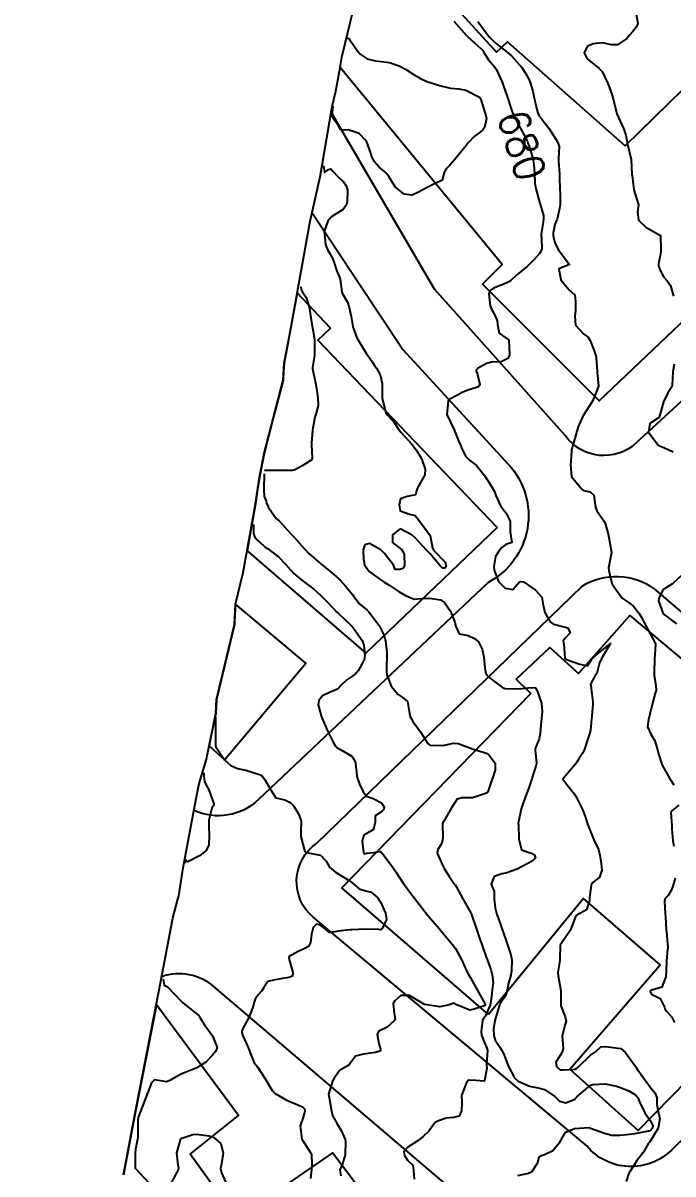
# Model space of a CAD drawing. Header units: metres. Extents: x 292545 to 299085, y 7450245 to 7463078.
# Drawn here: x 295991.8 to 296077.7, y 7457558.7 to 7457710.9 of the extents above; entities that cross this region are included whole.
import ezdxf
from ezdxf.enums import TextEntityAlignment as Align

# ---------------------------------------------------------------- set-up
doc = ezdxf.new("R2010")
doc.units = ezdxf.units.M
for name, color, linetype in [('Area', 45, 'Continuous'), ('Cotas', 45, 'Continuous'), ('Curvas de Nivel 1m', 11, 'Continuous'), ('Curvas de Nivel 5m', 15, 'Continuous'), ('Edificações', 30, 'Continuous'), ('Vias Primárias', 230, 'Continuous')]:
    doc.layers.add(name, color=color, linetype=linetype)
doc.styles.add('Style-STANDARD', font='STANDARD.shx')

msp = doc.modelspace()

# ---------------------------------------------------------------- linework, layer by layer
at = {"layer": 'Area'}
msp.add_polyline3d([(296005.03, 7457558.6, 684.27), (296006.52, 7457566.53, 691.1), (296009.99, 7457584.22, 693.61), (296011.57, 7457592.54, 684.65), (296012.23, 7457595.05, 684.71), (296012.35, 7457595.5, 684.68), (296012.94, 7457599.22, 684.9), (296014.64, 7457608.38, 684.89), (296015.03, 7457610.33, 685.53), (296015.96, 7457613.4, 689.9), (296017.25, 7457619.59, 690.22), (296017.35, 7457621.47, 690.54), (296019.7, 7457631.35, 689.99), (296019.85, 7457634.05, 683.59), (296020.87, 7457638.23, 683.63), (296022.45, 7457647.04, 681.89), (296023, 7457650.84, 684.96), (296023.63, 7457653.98, 685.49), (296026.13, 7457663.66, 685.58), (296026.29, 7457665.92, 685.18), (296027.02, 7457669.72, 685.61), (296029.72, 7457684.7, 680.98), (296031.02, 7457690.53, 681.07), (296031.91, 7457695.7, 681), (296032.63, 7457699.83, 685.27), (296033.09, 7457701.88, 685.25), (296033.7, 7457705.01, 684.89), (296033.91, 7457706.34, 685.1), (296035.42, 7457712.52, 686.54)], dxfattribs=at)
at = {"layer": 'Curvas de Nivel 1m', "flags": 128}
for points, elevation in [([(296072.71, 7457712.53), (296073.04, 7457710.82), (296072.86, 7457710.35), (296072.38, 7457709.77), (296071.95, 7457709.26), (296071.57, 7457708.84), (296070.35, 7457707.98), (296069.49, 7457707.99), (296068.36, 7457708.25), (296067.12, 7457708.13), (296066.35, 7457707.78), (296065.92, 7457706.91), (296066.33, 7457706.14), (296067.92, 7457704.88), (296068.31, 7457704.46), (296069.06, 7457702.87), (296069.53, 7457701.62), (296069.75, 7457700.87), (296070.24, 7457698.86), (296070.88, 7457697.51), (296071.19, 7457696.85), (296071.43, 7457696.05), (296071.65, 7457694.84), (296072.17, 7457692.83), (296072.26, 7457690.83), (296072.27, 7457690.71), (296072.51, 7457688.83), (296072.69, 7457688.25), (296073.1, 7457686.82), (296072.98, 7457685.93), (296073.11, 7457684.82), (296074.07, 7457683.89), (296076.05, 7457682.79), (296076.08, 7457680.83), (296076.09, 7457680.79), (296076.09, 7457680.73), (296076.03, 7457680.37), (296075.75, 7457679.05), (296075.78, 7457678.79), (296076, 7457678.15), (296076.48, 7457677.27), (296076.93, 7457676.78), (296077.37, 7457676.16), (296077.75, 7457674.76)], 678), ([(296051.88, 7457711.08), (296052.38, 7457710.4), (296053.39, 7457709.05), (296053.87, 7457708.56), (296054.35, 7457708.12), (296055.74, 7457707.03), (296056.08, 7457706.76), (296056.34, 7457706.53), (296057.68, 7457705.01), (296058.3, 7457704.04), (296058.65, 7457703.35), (296058.8, 7457702.99), (296059.15, 7457701.86), (296059.34, 7457700.98), (296059.62, 7457699.61), (296059.8, 7457698.98), (296059.94, 7457698.67), (296060.24, 7457698.28), (296061.26, 7457696.96), (296062.21, 7457695.54), (296062.52, 7457694.95), (296062.61, 7457694.53), (296062.53, 7457692.95), (296062.53, 7457692.59), (296062.66, 7457690.94), (296062.69, 7457690.4), (296062.72, 7457688.94), (296062.78, 7457688.28), (296062.77, 7457686.94), (296062.67, 7457686.37), (296062.36, 7457684.95), (296062.27, 7457684.76), (296062.07, 7457684.23), (296061.86, 7457683.15), (296061.83, 7457682.95), (296061.85, 7457682.75), (296062.04, 7457681.88), (296062.48, 7457680.95), (296064.01, 7457678.93), (296062.59, 7457678.36), (296062.83, 7457676.94), (296063.97, 7457675.62), (296064.69, 7457674.92), (296064.8, 7457674.08), (296064.79, 7457672.92), (296064.7, 7457672.14), (296064.79, 7457670.92), (296065.9, 7457669.74), (296066.41, 7457669.41), (296066.72, 7457668.9), (296067.25, 7457667.52), (296067.48, 7457666.89), (296067.54, 7457666.57), (296067.65, 7457664.88), (296067.66, 7457664.7), (296067.82, 7457662.88), (296067.26, 7457661.42), (296067.02, 7457660.89), (296065.77, 7457658.91), (296065.15, 7457657.51), (296064.97, 7457656.92), (296064.71, 7457655.94), (296064.39, 7457654.92), (296064.27, 7457654.37), (296064.19, 7457652.93), (296064.13, 7457652.49), (296064.26, 7457650.92), (296065.66, 7457649.19), (296065.84, 7457649.09), (296066.71, 7457648.89), (296067.2, 7457648.44), (296067.42, 7457646.88), (296067.63, 7457646.38), (296068.66, 7457644.87), (296069.1, 7457643.35), (296069.19, 7457642.86), (296069.55, 7457640.86), (296069.17, 7457638.87), (296069.18, 7457638.52), (296069.52, 7457637.16), (296069.59, 7457636.86), (296069.66, 7457636.71), (296070.96, 7457634.85), (296071.48, 7457634.48), (296072.44, 7457633.79), (296073.21, 7457632.81), (296073.46, 7457632.39), (296074.33, 7457630.8), (296075.32, 7457628.88), (296075.35, 7457628.79), (296075.35, 7457628.73), (296075.24, 7457626.79), (296075.18, 7457624.98), (296075.17, 7457624.79), (296075.17, 7457624.61), (296075.35, 7457623.62), (296075.45, 7457622.79), (296075.44, 7457622.69), (296075.34, 7457622.27), (296074.93, 7457620.8), (296074.61, 7457619.5), (296074.43, 7457618.8), (296074.32, 7457617.84), (296074.78, 7457616.8), (296075.26, 7457615.97), (296075.63, 7457614.79), (296075.75, 7457614.27), (296076.27, 7457612.78), (296077.21, 7457611.06), (296077.39, 7457610.77), (296077.79, 7457610.17)], 679), ([(296034.67, 7457708.83), (296034.76, 7457708.88), (296034.87, 7457708.8), (296035.01, 7457708.58), (296035.28, 7457708.2), (296035.91, 7457707.26), (296036.34, 7457706.74), (296037.24, 7457706.15), (296038.33, 7457705.86), (296039.83, 7457705.71), (296040.33, 7457705.63), (296041.5, 7457705.2), (296042.32, 7457704.76), (296043.45, 7457704.03), (296044.3, 7457703.52), (296045.15, 7457703.15), (296046.29, 7457702.79), (296046.79, 7457702.63), (296048.28, 7457702.26), (296049.36, 7457702.18), (296050.28, 7457702.01), (296052.08, 7457701.07), (296052.27, 7457700.77), (296052.82, 7457699.06), (296053.03, 7457698.27), (296052.76, 7457697.06), (296052.52, 7457696.77), (296052.22, 7457696.5), (296051.4, 7457695.89), (296050.65, 7457695.09), (296050.45, 7457694.84), (296050.19, 7457694.52), (296049.56, 7457693.72), (296049.06, 7457693.11), (296048.16, 7457692.07), (296047.68, 7457691.61), (296047.41, 7457691.13), (296047.17, 7457690.11), (296046.14, 7457689.63), (296045.2, 7457689.15), (296044.52, 7457688.78), (296044.12, 7457688.55), (296043.2, 7457688.1), (296042.12, 7457688.25), (296040.96, 7457689.2), (296040.15, 7457690.5), (296039.87, 7457690.94), (296039.6, 7457691.22), (296038.81, 7457691.88), (296038.17, 7457692.58), (296037.85, 7457693.24), (296037.75, 7457693.68), (296037.15, 7457695.25), (296036.21, 7457696.27), (296034.72, 7457696.77), (296034.22, 7457696.69), (296033.74, 7457696.81), (296033.44, 7457697.29), (296032.95, 7457698.02), (296032.76, 7457698.35), (296032.67, 7457698.59), (296032.66, 7457698.98), (296032.77, 7457699.89)], 681), ([(296031.49, 7457691.98), (296031.6, 7457691.13), (296032.15, 7457691.51), (296032.45, 7457691.6), (296032.73, 7457691.3), (296033.42, 7457690.56), (296034.14, 7457689.86), (296034.53, 7457689.28), (296034.63, 7457688.78), (296034.61, 7457687.27), (296034.52, 7457686.85), (296034.09, 7457686.23), (296032.57, 7457685.3), (296032.08, 7457684.79), (296031.57, 7457683.31), (296031.72, 7457681.63), (296031.81, 7457681.31), (296032.03, 7457680.83), (296032.61, 7457679.89), (296032.83, 7457679.3), (296033.22, 7457678.06), (296033.61, 7457677.29), (296033.7, 7457677), (296033.91, 7457675.29), (296033.96, 7457675.14), (296034.64, 7457673.97), (296034.85, 7457673.28), (296035.12, 7457672.07), (296035.28, 7457671.27), (296035.36, 7457670.72), (296035.89, 7457669.26), (296037.13, 7457667.25), (296037.85, 7457666.16), (296038.23, 7457665.62), (296038.49, 7457665.23), (296038.96, 7457664.35), (296039.25, 7457663.22), (296039.22, 7457661.81), (296039.22, 7457661.23), (296039.77, 7457659.22), (296040.75, 7457658.19), (296041.41, 7457657.2), (296041.75, 7457656.73), (296043.17, 7457655.18), (296043.72, 7457654.44), (296044.2, 7457653.66), (296044.49, 7457653.16), (296044.93, 7457651.9), (296044.86, 7457651.15), (296043.92, 7457649.43), (296043.81, 7457649.17), (296043.79, 7457649.03), (296043.65, 7457648.52), (296042.55, 7457648.28), (296041.64, 7457647.97), (296041.48, 7457647.19), (296041.62, 7457646.4), (296042.85, 7457645.94), (296043.61, 7457645.76), (296044.06, 7457645.17), (296045.58, 7457643.15), (296045.89, 7457641.47), (296046.06, 7457641.14), (296047.54, 7457639.61), (296047.69, 7457639.12), (296047.65, 7457639), (296047.53, 7457638.81), (296047.21, 7457638.8), (296046.92, 7457639.13), (296045.56, 7457640.69), (296045.12, 7457641.15), (296043.58, 7457642.8), (296043.22, 7457643.17), (296041.59, 7457644.02), (296040.6, 7457643.2), (296040.59, 7457642.22), (296041.57, 7457641.45), (296041.87, 7457641.19), (296042.12, 7457640.62), (296042.2, 7457639.18), (296041.96, 7457638.75), (296041.53, 7457638.65), (296040.97, 7457638.64), (296040.73, 7457639.2), (296039.56, 7457640.77), (296039.05, 7457641.23), (296037.57, 7457642.06), (296036.94, 7457641.88), (296036.71, 7457641.25), (296036.78, 7457640.02), (296036.91, 7457639.25), (296037.52, 7457638.38), (296039.11, 7457637.22), (296039.51, 7457636.97), (296040.17, 7457636.55), (296041.49, 7457635.69), (296042.31, 7457635.18), (296043.48, 7457634.73), (296043.88, 7457634.76), (296045.48, 7457634.85), (296046.96, 7457634.61), (296047.47, 7457634.27), (296048.25, 7457633.11), (296048.81, 7457631.75), (296048.98, 7457631.1), (296049.43, 7457630.15), (296050.62, 7457629.89), (296051.42, 7457629.51), (296051.95, 7457629.07), (296052.45, 7457628.11), (296052.67, 7457627.06), (296052.79, 7457625.64), (296052.88, 7457625.06), (296053.03, 7457624.72), (296053.36, 7457624.37), (296055.16, 7457623.03), (296055.34, 7457622.93), (296055.48, 7457622.89), (296057.34, 7457622.84), (296058.52, 7457622.99), (296059.34, 7457623.05), (296059.49, 7457622.98), (296059.71, 7457622.61), (296060.31, 7457620.97), (296060.4, 7457619.88), (296060.31, 7457618.97), (296060.21, 7457618.04), (296060.12, 7457616.97), (296059.98, 7457616.26), (296059.46, 7457614.98), (296059.45, 7457614.78), (296059.63, 7457612.98), (296059.55, 7457612.64), (296059.21, 7457611.58), (296059.04, 7457610.98), (296058.56, 7457609.62), (296058.33, 7457608.99), (296057.84, 7457607.68), (296057.62, 7457607), (296057.21, 7457605.08), (296057.21, 7457605.01), (296057.24, 7457604.9), (296057.32, 7457603.01), (296057.66, 7457601.58), (296059.08, 7457601.11), (296059.31, 7457600.98), (296059.51, 7457600.54), (296059.07, 7457600.08), (296057.06, 7457599.01), (296055.59, 7457598.49), (296055.05, 7457598.42), (296054.02, 7457598.07), (296053.63, 7457597.05), (296054.02, 7457596.05), (296054.06, 7457595.04), (296054.15, 7457593.89), (296054.41, 7457593.04), (296054.55, 7457592.61), (296054.97, 7457591.43), (296055.1, 7457591.03), (296055.18, 7457590.81), (296055.79, 7457589.02), (296056.24, 7457587.7), (296056.36, 7457587.02), (296056.32, 7457585.59), (296056.23, 7457585.02), (296055.94, 7457583.97), (296055.76, 7457583.02), (296055.56, 7457582.32), (296054.85, 7457581.26), (296054.77, 7457581.1), (296054.75, 7457581.03), (296054.71, 7457580.9), (296054.11, 7457579.04), (296053.95, 7457577.9), (296053.99, 7457577.04), (296054.18, 7457576.43), (296054.78, 7457575.51), (296055.09, 7457575.03), (296055.35, 7457574.44), (296055.88, 7457573.02), (296056.73, 7457571.45), (296057.2, 7457571.01), (296058.72, 7457570.32), (296059.87, 7457570.13), (296060.71, 7457569.91), (296062.04, 7457568.95), (296062.69, 7457568.36), (296063.5, 7457568.12), (296064.7, 7457568.62), (296064.84, 7457568.78), (296064.95, 7457568.92), (296066.72, 7457570.43), (296067.04, 7457570.57), (296068.72, 7457570.65), (296070.22, 7457570.35), (296070.72, 7457570.17), (296071.82, 7457569.72), (296072.71, 7457569.2), (296073.01, 7457568.82), (296073.25, 7457568.25), (296073.97, 7457566.81), (296074.66, 7457565.82), (296075.03, 7457565.16), (296074.99, 7457564.79), (296074.65, 7457564.44), (296073.31, 7457564.15), (296072.65, 7457564.05), (296071.57, 7457563.9), (296070.64, 7457563.81), (296069.61, 7457563.82), (296068.64, 7457564.06), (296066.79, 7457564.75), (296066.65, 7457564.82), (296066.59, 7457564.83), (296064.65, 7457564.69), (296063.39, 7457564.19), (296062.66, 7457562.94), (296062.66, 7457562.91), (296062.63, 7457562.79), (296061.78, 7457561.78), (296060.61, 7457561.22), (296060.4, 7457561.17), (296059.95, 7457560.97), (296059.73, 7457560.11), (296058.98, 7457558.98), (296058.58, 7457558.81), (296057.11, 7457558.47)], 681), ([(296028.5, 7457676.01), (296028.54, 7457675.63), (296028.64, 7457675.36), (296028.85, 7457675.13), (296029.18, 7457674.57), (296029.58, 7457673.34), (296029.91, 7457671.33), (296030.26, 7457669.33), (296030.28, 7457668.93), (296030.29, 7457667.33), (296030.28, 7457666.91), (296030.03, 7457665.33), (296030.03, 7457665.14), (296030.42, 7457663.32), (296030.54, 7457662.59), (296030.74, 7457661.32), (296030.79, 7457660.31), (296030.52, 7457659.32), (296030.34, 7457658.75), (296030.07, 7457657.33), (296030.03, 7457657.04), (296029.91, 7457655.33), (296029.91, 7457655.14), (296029.97, 7457653.33), (296029.88, 7457653.15), (296029.7, 7457653.01), (296028.73, 7457652.38), (296027.69, 7457651.82), (296027.32, 7457651.73), (296025.69, 7457651.7), (296023.98, 7457651.7), (296023.68, 7457651.72)], 682), ([(296077.85, 7457665.77), (296077.68, 7457664.76), (296077.58, 7457663), (296077.51, 7457662.76), (296077.01, 7457661.98), (296076.42, 7457660.78), (296075.89, 7457658.9), (296075.88, 7457658.79), (296075.85, 7457658.71), (296075.77, 7457658.67), (296074.61, 7457657.95), (296074.42, 7457656.8), (296075.73, 7457655.07), (296075.9, 7457654.97), (296076.45, 7457654.78), (296077.72, 7457654.18)], 678), ([(296023.65, 7457651.28), (296023.61, 7457649.23), (296023.64, 7457648.27), (296023.88, 7457647.65), (296023.95, 7457647.41), (296024.19, 7457646.84), (296025.22, 7457645.39), (296025.42, 7457645.21), (296025.6, 7457645.05), (296027.16, 7457643.36), (296027.58, 7457642.91), (296028.97, 7457641.35), (296029.55, 7457640.73), (296031.18, 7457639.32), (296031.39, 7457639.17), (296031.53, 7457639.07), (296032.82, 7457638), (296033.51, 7457637.41), (296033.58, 7457637.35), (296033.63, 7457637.29), (296034.37, 7457636.41), (296035.34, 7457635.27), (296035.48, 7457635.07), (296036.26, 7457634.05), (296037.23, 7457633.24), (296037.36, 7457633.14), (296037.46, 7457633.03), (296038.82, 7457631.23), (296039.43, 7457630.1), (296039.66, 7457629.22), (296039.83, 7457627.65), (296039.86, 7457627.21), (296039.81, 7457625.65), (296039.81, 7457625.21), (296039.87, 7457624.71), (296040.4, 7457623.21), (296041.33, 7457622.11), (296041.89, 7457621.75), (296042.59, 7457621.18), (296042.86, 7457619.61), (296042.95, 7457619.18), (296043.05, 7457618.93), (296043.29, 7457618.52), (296044.29, 7457617.16), (296045.26, 7457615.64), (296045.54, 7457615.43), (296047.26, 7457615.39), (296048.68, 7457615.68), (296049.26, 7457615.65), (296050.69, 7457615.09), (296051.25, 7457614.88), (296051.5, 7457614.82), (296053.24, 7457614.27), (296054.16, 7457613.04), (296054.16, 7457612.09), (296053.82, 7457611.04), (296053.66, 7457610.58), (296053.18, 7457609.24), (296053.11, 7457609.12), (296053.02, 7457609.05), (296051.17, 7457608.43), (296049.79, 7457608.47), (296049.16, 7457608.26), (296048.39, 7457607.11), (296047.37, 7457605.36), (296047.24, 7457605.13), (296047.23, 7457605.03), (296047.26, 7457603.13), (296047.1, 7457602.45), (296046.59, 7457601.63), (296046.51, 7457601.14), (296047.07, 7457599.88), (296047.31, 7457599.37), (296047.43, 7457599.12), (296048.05, 7457598.12), (296048.77, 7457597.1), (296048.88, 7457596.95), (296049.03, 7457596.72), (296049.91, 7457595.09), (296050.98, 7457593.14), (296051.01, 7457593.08), (296051.03, 7457593.03), (296051.71, 7457591.07), (296052.11, 7457589.91), (296052.4, 7457589.07), (296052.92, 7457587.54), (296053.1, 7457587.06), (296053.59, 7457585.74), (296053.77, 7457585.05), (296053.9, 7457584.06), (296053.79, 7457583.05), (296053.7, 7457582.21), (296053.52, 7457581.05), (296052.83, 7457579.53), (296052.61, 7457579.28), (296052.48, 7457579.06), (296052.33, 7457577.54), (296052.36, 7457577.06), (296052.78, 7457576.05), (296053.09, 7457575.37), (296053.15, 7457575.05), (296053.01, 7457573.31), (296053.03, 7457573.06), (296053.09, 7457572.71), (296052.77, 7457571.06), (296052.72, 7457571.01), (296051.63, 7457571.07), (296050.72, 7457571.14), (296050.67, 7457571.13), (296050.61, 7457571.08), (296050.32, 7457570.69), (296049.73, 7457569.09), (296049.77, 7457568.17), (296049.72, 7457567.09), (296049.39, 7457566.38), (296048.67, 7457566.21), (296047.69, 7457566.1), (296046.66, 7457565.75), (296046.26, 7457565.53), (296045.92, 7457565.14), (296045.38, 7457564.41), (296044.64, 7457563.69), (296043.98, 7457563.16), (296042.62, 7457562.27), (296042.08, 7457561.72), (296042.17, 7457561.18), (296042.6, 7457560.56), (296043.3, 7457559.88), (296043.38, 7457559.17), (296043.47, 7457558.06)], 682), ([(296022.23, 7457644.58), (296022.22, 7457643.93), (296022.24, 7457643.39), (296022.36, 7457642.99), (296022.7, 7457642.55), (296023.57, 7457641.75), (296023.76, 7457641.6), (296024.09, 7457641.4), (296025.55, 7457640.27), (296026.4, 7457639.37), (296027.52, 7457638.17), (296028.45, 7457637.35), (296029.5, 7457636.55), (296030.19, 7457636.02), (296031.01, 7457635.32), (296031.49, 7457634.86), (296032.97, 7457633.29), (296033.21, 7457633.04), (296033.46, 7457632.81), (296035.09, 7457631.27), (296035.44, 7457630.89), (296036.58, 7457629.25), (296036.81, 7457628.65), (296036.95, 7457627.25), (296036.84, 7457626.7), (296036.05, 7457625.26), (296035.75, 7457624.89), (296035.36, 7457624.56), (296034.56, 7457624.07), (296033.75, 7457623.29), (296033.57, 7457623.06), (296033.34, 7457622.81), (296032.25, 7457622.39), (296031.33, 7457621.94), (296030.88, 7457621.32), (296030.76, 7457620.76), (296031.15, 7457619.31), (296031.3, 7457618.94), (296031.99, 7457617.3), (296032.75, 7457615.81), (296033.07, 7457615.29), (296033.25, 7457615.11), (296033.63, 7457614.9), (296035.23, 7457613.98), (296035.68, 7457613.26), (296035.82, 7457611.87), (296035.88, 7457611.26), (296036.22, 7457610.28), (296036.72, 7457609.25), (296037.17, 7457608.69), (296038.04, 7457608.36), (296039.16, 7457607.77), (296039.48, 7457607.22), (296039.47, 7457606.9), (296039.15, 7457606.61), (296038.3, 7457606.07), (296038.32, 7457605.23), (296038.09, 7457604.26), (296037.11, 7457603.7), (296036.83, 7457603.53), (296036.71, 7457603.25), (296036.59, 7457602.74), (296036.77, 7457601.24), (296036.88, 7457601.04), (296037.08, 7457601.09), (296037.2, 7457601.12), (296038.1, 7457601.23), (296038.96, 7457601.34), (296039.08, 7457601.28), (296039.14, 7457601.22), (296039.39, 7457600.9), (296040.68, 7457599.2), (296041.05, 7457598.65), (296042.03, 7457597.18), (296042.45, 7457596.6), (296043.02, 7457595.81), (296043.5, 7457595.17), (296044.99, 7457593.24), (296045.06, 7457593.15), (296045.63, 7457592.49), (296046.82, 7457591.13), (296046.96, 7457590.96), (296047.78, 7457589.95), (296048.5, 7457589.11), (296048.93, 7457588.52), (296049.7, 7457587.09), (296050.39, 7457585.6), (296050.65, 7457585.08), (296050.89, 7457584.65), (296051.77, 7457583.07), (296052.84, 7457581.17), (296052.86, 7457581.06), (296052.84, 7457581.02), (296051.39, 7457580.53), (296050.84, 7457580.39), (296049.1, 7457581.1), (296048.85, 7457581.25), (296048.66, 7457581.29), (296048.12, 7457581.11), (296046.84, 7457580.84), (296044.84, 7457581.15), (296042.86, 7457582.31), (296041.71, 7457582.34), (296040.85, 7457581.58), (296040.71, 7457581.34), (296040.69, 7457581.2), (296040.83, 7457579.98), (296040.95, 7457579.2), (296040.92, 7457579.1), (296040.82, 7457578.96), (296039.88, 7457578.14), (296038.81, 7457577.61), (296038.57, 7457577.22), (296038.78, 7457575.98), (296039.01, 7457575.22), (296038.99, 7457575), (296038.77, 7457574.91), (296038.32, 7457574.78), (296036.77, 7457574.55), (296035.7, 7457574.32), (296034.97, 7457573.27), (296034.87, 7457573.15), (296034.75, 7457573.07), (296033.59, 7457572.43), (296032.83, 7457571.29), (296032.79, 7457571.22), (296032.72, 7457571.12), (296032.15, 7457569.3), (296032.23, 7457568.83), (296032.5, 7457567.3), (296032.67, 7457566.45), (296033.31, 7457565.29), (296033.83, 7457564.47), (296034.35, 7457563.27), (296034.39, 7457563.04), (296034.34, 7457561.27), (296033.93, 7457559.95), (296033.65, 7457559.28), (296033.77, 7457558.48)], 683), ([(296079.53, 7457638.48), (296077.65, 7457636.77), (296077.57, 7457636.71), (296077.51, 7457636.68), (296076.33, 7457635.95), (296075.79, 7457634.79), (296075.77, 7457634.5), (296076.37, 7457632.78), (296077.45, 7457631.97), (296078.13, 7457631.45)], 678), ([(296017.22, 7457619.11), (296017.21, 7457617.24), (296017.22, 7457615.38), (296017.25, 7457615.19), (296018.38, 7457613.47), (296019.22, 7457612.71), (296020.12, 7457612.35), (296021.21, 7457612.09), (296023.13, 7457611.48), (296023.2, 7457611.46), (296023.31, 7457611.41), (296023.69, 7457610.92), (296024.54, 7457609.4), (296025.17, 7457608.47), (296026.36, 7457608.18), (296027.16, 7457607.77), (296027.56, 7457607.36), (296028.22, 7457606.27), (296028.52, 7457605.35), (296028.48, 7457603.98), (296028.49, 7457603.35), (296028.96, 7457601.47), (296029.01, 7457601.34), (296029.08, 7457601.26), (296029.19, 7457601.23), (296031.08, 7457600.89), (296031.84, 7457600.07), (296032.27, 7457599.3), (296033.05, 7457598.63), (296034.67, 7457597.64), (296035.04, 7457597.42), (296035.24, 7457597.27), (296036.2, 7457596.43), (296037.02, 7457596.16), (296037.76, 7457595.98), (296038.65, 7457595.23), (296038.8, 7457595.02), (296039.01, 7457594.7), (296039.68, 7457593.21), (296039.81, 7457592.38), (296039.28, 7457591.22), (296039.14, 7457591.04), (296038.96, 7457591.01), (296038.77, 7457591.03), (296036.96, 7457591.08), (296035.2, 7457591.02), (296034.96, 7457591), (296033.4, 7457590.84), (296032.96, 7457590.74), (296032.29, 7457590.63), (296031.47, 7457591.31), (296030.97, 7457591.67), (296030.56, 7457591.73), (296030.13, 7457591.33), (296029.88, 7457590.41), (296029.77, 7457589.33), (296029.49, 7457588.78), (296028.93, 7457588.47), (296028.12, 7457588.15), (296026.92, 7457587.47), (296026.88, 7457587.36), (296026.92, 7457587.08), (296027.43, 7457585.35), (296027.38, 7457584.87), (296026.89, 7457584.71), (296026.07, 7457584.56), (296024.88, 7457584.37), (296024.11, 7457584.17), (296023.57, 7457583.4), (296023.32, 7457582.95), (296022.86, 7457582.43), (296022.45, 7457581.82), (296022.3, 7457581.42), (296022.08, 7457580.67), (296021.6, 7457579.43), (296020.81, 7457577.95), (296020.66, 7457577.59), (296020.66, 7457577.44), (296020.8, 7457577.01), (296021.52, 7457575.43), (296021.87, 7457574.53), (296022.31, 7457573.42), (296022.51, 7457573.17), (296022.75, 7457572.89), (296023.73, 7457571.4), (296024.71, 7457569.76), (296025.1, 7457569.39), (296026.69, 7457568.46), (296027.45, 7457568.12), (296028.69, 7457567.61), (296028.98, 7457567.34), (296028.99, 7457567.02), (296028.66, 7457565.82), (296028.53, 7457565.47), (296028.46, 7457565.34), (296028.38, 7457565.08), (296028.63, 7457563.34), (296029.9, 7457561.33), (296029.94, 7457559.98), (296029.89, 7457559.33), (296029.75, 7457558.15)], 684), ([(296078.44, 7457607.47), (296077.55, 7457606.77), (296077.39, 7457606.53), (296077.53, 7457604.77), (296077.53, 7457604.36), (296077.64, 7457602.76), (296077.79, 7457602.07)], 679), ([(296077.95, 7457597.85), (296077.65, 7457596.76), (296077.5, 7457596.29), (296077.02, 7457595.56), (296076.66, 7457595.13), (296076.57, 7457594.77), (296076.65, 7457593.11), (296076.67, 7457592.77), (296076.79, 7457590.94), (296076.81, 7457590.77), (296076.95, 7457589.17), (296076.99, 7457588.77), (296076.99, 7457588.72), (296076.93, 7457587.98), (296076.84, 7457586.84), (296076.84, 7457586.77), (296076.84, 7457586.7), (296076.75, 7457584.77), (296076.22, 7457583.43), (296074.87, 7457583.04), (296074.69, 7457582.98), (296074.66, 7457582.8), (296074.86, 7457582.5), (296076, 7457581.93), (296076.54, 7457580.77), (296076.61, 7457580.54), (296076.84, 7457580.24), (296077.54, 7457579.47), (296077.88, 7457578.76)], 679)]:
    msp.add_lwpolyline(points, dxfattribs=dict(at, elevation=elevation))
at = {"layer": 'Curvas de Nivel 5m', "flags": 128}
for points, elevation in [([(296048.72, 7457711.12), (296050.37, 7457709.24), (296050.51, 7457709.09), (296052.35, 7457707.41), (296052.52, 7457707.24), (296052.65, 7457707.07), (296053.27, 7457705.99), (296054.12, 7457705.05), (296054.32, 7457704.79), (296055.08, 7457703.04), (296055.42, 7457702.17), (296055.81, 7457701.03), (296056.25, 7457699.65), (296056.48, 7457699.02), (296056.67, 7457698.58), (296057.49, 7457697.01), (296058.21, 7457695.65), (296058.43, 7457695.22), (296058.51, 7457695), (296058.66, 7457694.53), (296059.13, 7457692.99), (296059.3, 7457692.11), (296059.35, 7457690.99), (296059.4, 7457689.72), (296059.54, 7457688.99), (296060.08, 7457687.01), (296060.08, 7457686.98), (296060.1, 7457686.92), (296060.56, 7457685.44), (296060.58, 7457684.97), (296060.51, 7457684.54), (296060.26, 7457682.98), (296060.34, 7457681.28), (296060.32, 7457680.98), (296060.03, 7457680.39), (296059.37, 7457679.64), (296058.69, 7457678.99), (296058.34, 7457678.66), (296058, 7457678.37), (296057.25, 7457677.75), (296056.44, 7457677.02), (296056.2, 7457676.8), (296055.98, 7457676.66), (296055.32, 7457676.37), (296053.97, 7457675.83), (296053.51, 7457675.51), (296053.33, 7457675.06), (296053.53, 7457673.47), (296053.67, 7457673.05), (296053.94, 7457672.61), (296054.45, 7457671.57), (296054.5, 7457671.04), (296054.72, 7457669.86), (296055.89, 7457669.05), (296055.93, 7457669.02), (296055.97, 7457668.95), (296056.06, 7457667.02), (296055.86, 7457666.52), (296054.88, 7457666.06), (296053.85, 7457666.1), (296053.03, 7457665.88), (296051.84, 7457665.22), (296051.7, 7457665.07), (296051.65, 7457664.88), (296051.84, 7457664.39), (296052.14, 7457663.07), (296052.02, 7457662.87), (296051.82, 7457662.74), (296050.56, 7457662.34), (296049.81, 7457662.03), (296049.2, 7457661.7), (296048.1, 7457661.12), (296047.96, 7457660.94), (296047.77, 7457659.12), (296048.73, 7457657.11), (296049.42, 7457655.41), (296049.57, 7457655.1), (296049.72, 7457654.7), (296050.23, 7457653.62), (296050.77, 7457653.08), (296051.69, 7457652.36), (296052.75, 7457651.06), (296053.66, 7457649.68), (296054.03, 7457649.05), (296054.28, 7457648.41), (296054.89, 7457647.04), (296055.62, 7457646.1), (296056.14, 7457645.02), (296056.17, 7457643.6), (296056.22, 7457643.02), (296056.39, 7457642.2), (296055.57, 7457641.92), (296055.07, 7457641.52), (296054.67, 7457641.04), (296054.23, 7457640.36), (296053.98, 7457639.05), (296054.03, 7457638.54), (296054.6, 7457637.04), (296055.5, 7457636.15), (296056.5, 7457636.01), (296057.38, 7457637), (296057.51, 7457637.06), (296057.9, 7457637), (296059.5, 7457635.91), (296060.32, 7457634.97), (296060.5, 7457633.94), (296060.73, 7457632.97), (296061.45, 7457631.71), (296061.89, 7457631.39), (296063.44, 7457631.01), (296063.77, 7457630.93), (296064.09, 7457630.26), (296063.42, 7457629.55), (296063.16, 7457629.2), (296063.2, 7457628.93), (296063.23, 7457628.76), (296063.36, 7457626.93), (296063.39, 7457626.87), (296063.58, 7457626.74), (296065.38, 7457626.11), (296066.36, 7457625.92), (296067, 7457626.89), (296067.19, 7457627.1), (296067.4, 7457627.24), (296069.41, 7457628.86), (296068.22, 7457626.88), (296067.97, 7457626.3), (296067.6, 7457624.89), (296067.36, 7457624.55), (296066.77, 7457623.47), (296066.86, 7457622.89), (296067.08, 7457621.13), (296067.08, 7457620.89), (296066.96, 7457619.23), (296066.92, 7457618.89), (296066.76, 7457617.41), (296066.65, 7457616.9), (296066.3, 7457615.86), (296065.96, 7457614.9), (296065.74, 7457614.41), (296065.23, 7457613.62), (296064.97, 7457613.17), (296064.8, 7457612.92), (296063.2, 7457611.06), (296063.15, 7457611), (296063.13, 7457610.94), (296063.2, 7457610.78), (296064.65, 7457608.92), (296064.86, 7457608.6), (296065.16, 7457608.05), (296065.73, 7457606.9), (296066.07, 7457605.98), (296066.44, 7457604.9), (296067.11, 7457603.11), (296067.2, 7457602.89), (296067.81, 7457601.6), (296068.01, 7457600.88), (296068.2, 7457599.75), (296068.27, 7457598.88), (296067.95, 7457597.97), (296067.04, 7457597.2), (296066.89, 7457597.03), (296066.86, 7457596.89), (296066.63, 7457595.28), (296066.62, 7457594.89), (296066.26, 7457593.63), (296064.98, 7457592.96), (296064.95, 7457592.95), (296064.91, 7457592.91), (296064.77, 7457592.7), (296064.09, 7457590.92), (296062.95, 7457589.22), (296062.82, 7457589.07), (296062.75, 7457588.94), (296062.71, 7457587.15), (296062.7, 7457586.94), (296062.47, 7457585.37), (296062.49, 7457584.94), (296062.87, 7457582.94), (296062.84, 7457580.94), (296063.41, 7457579.52), (296063.56, 7457578.93), (296063.37, 7457578.38), (296063.02, 7457576.94), (296063.14, 7457575.3), (296063.07, 7457574.94), (296062.77, 7457574.41), (296062.18, 7457573.52), (296062.26, 7457572.94), (296062.75, 7457572.5), (296063.18, 7457572.5), (296064.75, 7457572.58), (296064.97, 7457572.7), (296065.18, 7457572.91), (296066.77, 7457574.42), (296067.04, 7457574.61), (296067.45, 7457574.88), (296068.12, 7457575.54), (296068.78, 7457575.58), (296069.42, 7457575.51), (296070.78, 7457575.3), (296071.37, 7457574.83), (296072.75, 7457572.9), (296072.81, 7457572.82), (296072.96, 7457572.6), (296074.25, 7457570.8), (296074.72, 7457570.18), (296075.31, 7457569.4), (296075.55, 7457568.79), (296075.56, 7457567.92), (296075.75, 7457566.78), (296075.93, 7457566.05), (296075.73, 7457564.78), (296074.63, 7457562.96), (296074.55, 7457562.88), (296074.45, 7457562.8), (296073.8, 7457561.62), (296073.17, 7457560.81), (296072.92, 7457560.49), (296072.59, 7457560), (296071.85, 7457558.83), (296071.47, 7457557.73)], 680), ([(296015.66, 7457611.77), (296015.66, 7457611.33), (296015.68, 7457610.95), (296015.76, 7457610.62), (296015.93, 7457610.23), (296016.31, 7457609.49), (296016.99, 7457607.65), (296016.98, 7457607.48), (296016.73, 7457607.07), (296016.3, 7457605.49), (296016.31, 7457604.68), (296016.38, 7457603.49), (296016.33, 7457602.25), (296015.97, 7457601.5), (296015.08, 7457600.8), (296013.55, 7457600), (296013.35, 7457600.09), (296013.29, 7457600.2), (296013.16, 7457599.88), (296013.13, 7457599.84)], 685), ([(296010.27, 7457584.5), (296010.41, 7457583.71), (296010.85, 7457583.48), (296010.87, 7457583.47), (296012.7, 7457581.53), (296012.84, 7457581.39), (296013.52, 7457580.83), (296014.83, 7457579.82), (296014.98, 7457579.67), (296015.09, 7457579.51), (296015.76, 7457578.45), (296016.47, 7457577.48), (296016.8, 7457577.01), (296017.43, 7457575.47), (296017.26, 7457574.98), (296016.76, 7457574.4), (296015.92, 7457573.49), (296014.75, 7457572.75), (296013.84, 7457572.42), (296012.74, 7457571.97), (296011.89, 7457571.54), (296011.18, 7457571.1), (296010.72, 7457570.92), (296009.13, 7457571.17), (296008.72, 7457570.78), (296007.04, 7457566.33), (296006.92, 7457565.85), (296006.91, 7457565.6), (296006.91, 7457565.35), (296006.92, 7457563.6), (296006.89, 7457563.34), (296006.62, 7457562), (296006.58, 7457561.47), (296006.57, 7457559.56), (296006.58, 7457559.52), (296008.38, 7457557.58)], 685), ([(296011.38, 7457557.55), (296012.3, 7457559.26), (296012.35, 7457559.53), (296012.25, 7457559.88), (296012.09, 7457561.54), (296012.63, 7457563.36), (296012.71, 7457563.46), (296012.88, 7457563.53), (296014.18, 7457563.97), (296014.64, 7457564.01), (296016.37, 7457563.76), (296016.63, 7457563.69), (296016.78, 7457563.63), (296017.07, 7457563.48), (296017.9, 7457562.75), (296018.21, 7457561.47), (296017.97, 7457560.09), (296017.88, 7457559.47), (296018, 7457558.89), (296018.56, 7457557.6)], 685)]:
    msp.add_lwpolyline(points, dxfattribs=dict(at, elevation=elevation))
at = {"layer": 'Edificações'}
for points, elevation in [([(296038.15, 7457724.83), (296054.33, 7457707.03), (296055.81, 7457708.37), (296071.35, 7457694.62), (296092.45, 7457715.3), (296085.62, 7457721.4), (296104.83, 7457740.04), (296129.06, 7457719.03), (296067.93, 7457660.92), (296052.51, 7457676.37), (296055.08, 7457678.94), (296033.7, 7457705.01), (296033.91, 7457706.34), (296034.66, 7457709.43), (296035.42, 7457712.52), (296035.49, 7457713.39), (296035.57, 7457714.27), (296036.55, 7457718.21), (296037.52, 7457722.14), (296038.15, 7457724.83)], 679.1), ([(296028.01, 7457675.21), (296026.29, 7457665.92), (296026.21, 7457664.79), (296026.13, 7457663.66), (296024.88, 7457658.82), (296023.63, 7457653.98), (296023.32, 7457652.41), (296023, 7457650.84), (296022.72, 7457648.94), (296022.45, 7457647.04), (296021.66, 7457642.64), (296021.38, 7457641.1), (296037.07, 7457627.57), (296054.43, 7457644.17), (296030.74, 7457668.94), (296032.4, 7457670.52)], 683.91), ([(296016.36, 7457615.32), (296018.41, 7457613.46), (296029.16, 7457626.24), (296019.85, 7457634.05), (296019.77, 7457632.7), (296019.71, 7457631.55), (296019.7, 7457631.35), (296017.35, 7457621.47), (296017.3, 7457620.53), (296017.25, 7457619.59), (296016.6, 7457616.5)], 690)]:
    msp.add_lwpolyline(points, close=True, dxfattribs=dict(at, elevation=elevation))
msp.add_lwpolyline([(296053.29, 7457579.8), (296033.9, 7457596.57), (296058.88, 7457622.24), (296056.93, 7457624.14), (296061.39, 7457628.32), (296065.2, 7457624.88), (296071.96, 7457632.54), (296093.53, 7457614.49), (296089.86, 7457610.81), (296091.73, 7457608.93), (296088.23, 7457605.22), (296100.75, 7457594.94), (296085.99, 7457577.65), (296073.06, 7457564.46), (296064.03, 7457572.57), (296075.98, 7457586.36), (296065.83, 7457595.16)], close=True, dxfattribs=at)
at = {"layer": 'Edificações', "elevation": 687.87}
msp.add_lwpolyline([(296038.35, 7457554), (296032.66, 7457561.52), (296020.02, 7457552.81), (296013.86, 7457561.37), (296020.26, 7457566.45), (296009.38, 7457581.11), (296006.52, 7457566.53), (296005.03, 7457558.6)], dxfattribs=at)
at = {"layer": 'Vias Primárias'}
for points, elevation in [([(296040.53, 7457739.46), (296067.58, 7457763.53, -0.334269), (296078.14, 7457764.4, -0.054497), (296086.69, 7457757.6), (296123.48, 7457727.73), (296130.32, 7457722.52, -0.472414), (296130.77, 7457710.58), (296100.47, 7457681.74), (296080.38, 7457662.35), (296072.78, 7457655.34, -0.452078), (296063.46, 7457656.32), (296046.14, 7457675.67), (296032.5, 7457699.08)], 678.67), ([(296029.96, 7457685.76), (296041.95, 7457667.7), (296055.93, 7457652.52, -0.4938), (296053.2, 7457636.89), (296022.9, 7457608.21, -0.30464), (296014.34, 7457606.77, -4.205316)], 681), ([(295991.75, 7457471.25), (296043.29, 7457526.79), (296055.5, 7457540.49, 0.354658), (296053.69, 7457552.22), (296017.02, 7457583.47, 0.263172), (296010.1, 7457584.81, 6.692748)], 694.44)]:
    msp.add_lwpolyline(points, format="xyb", dxfattribs=dict(at, elevation=elevation))
msp.add_lwpolyline([(296030.56, 7457602.43), (296065.68, 7457636.45, -0.304124), (296075.2, 7457636.09), (296110.44, 7457605.96, -0.567111), (296110.19, 7457593.88), (296077.47, 7457561.88, -0.436538), (296066.3, 7457562.43), (296030.13, 7457592.66, -0.494784)], format="xyb", close=True, dxfattribs=at)

# ---------------------------------------------------------------- texts
at = {"layer": 'Cotas', "style": 'Style-STANDARD'}
msp.add_text('680', height=4, rotation=287.137, dxfattribs=at).set_placement((296057.7, 7457694.72, 680), align=Align.MIDDLE_CENTER)

doc.saveas('drawing.dxf')
